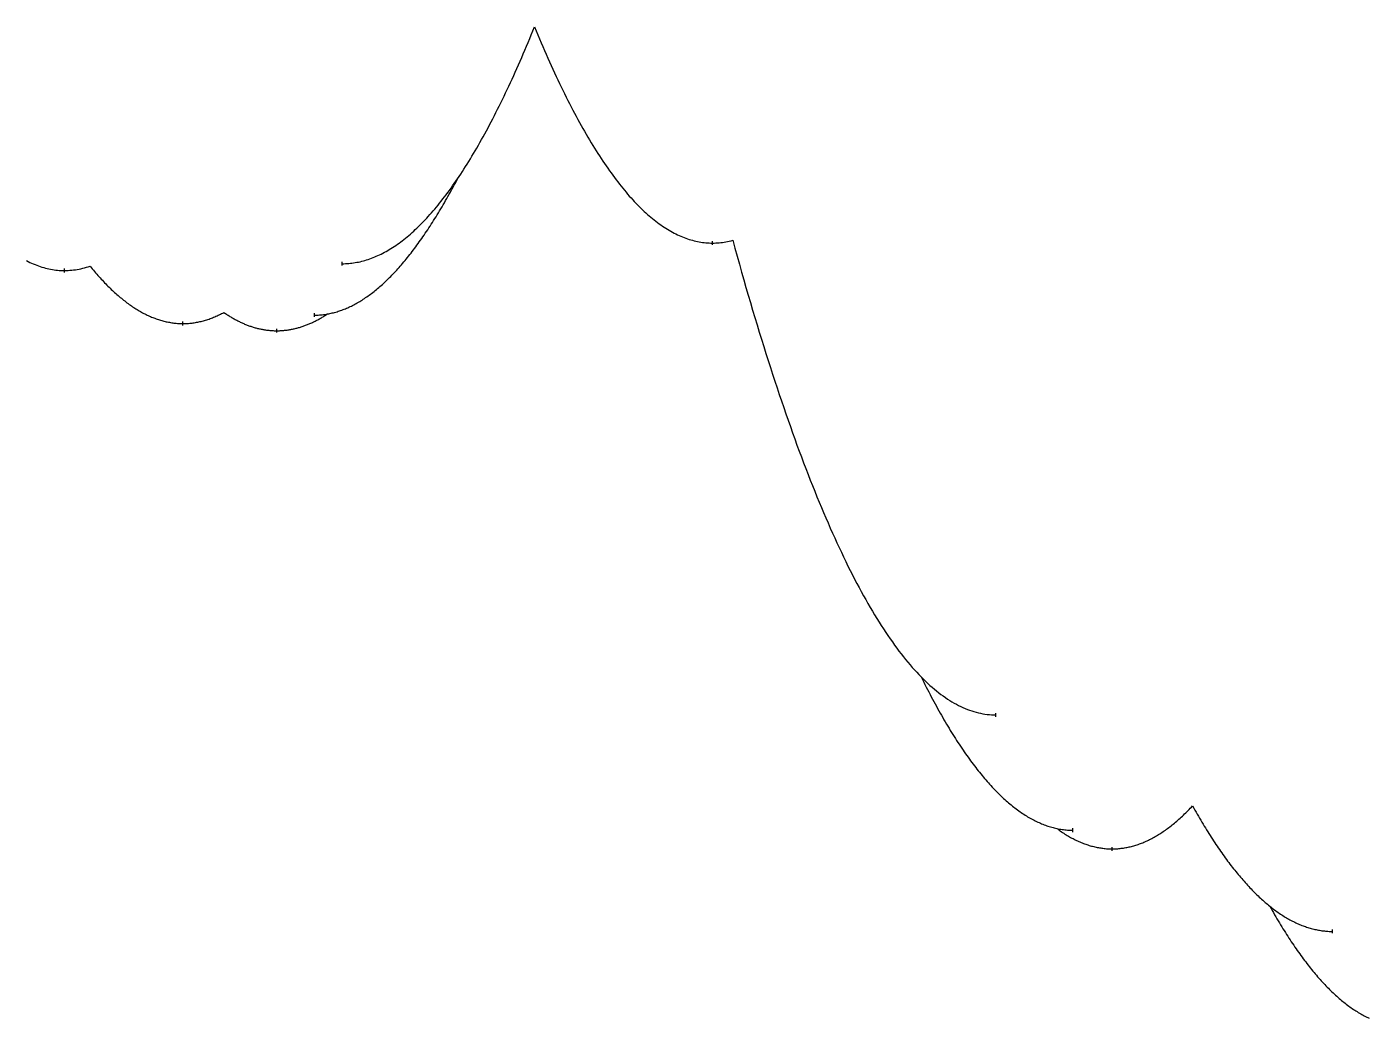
# Model space of a CAD drawing. Header units: metres. Extents: x -71 to 28195, y -4440 to 524.
# Drawn here: x 10682 to 14241, y -3382 to -752 of the extents above; entities that cross this region are included whole.
import ezdxf

# ---------------------------------------------------------------- set-up
doc = ezdxf.new("R2010")
doc.units = ezdxf.units.M
doc.layers.add('CATENARIES', color=7, linetype='Continuous')
doc.layers.add('CATENARY_VERTEX_TICKS', color=7, linetype='Continuous')

msp = doc.modelspace()

# ---------------------------------------------------------------- linework, layer by layer
at = {"layer": 'CATENARIES'}
for points in [[(11519.1, -1380.7, 0), (11523.4, -1380.6, 0), (11527.7, -1380.5, 0), (11532, -1380.3, 0), (11536.3, -1379.9, 0), (11540.6, -1379.5, 0), (11544.9, -1379.1, 0), (11549.2, -1378.5, 0), (11553.5, -1377.8, 0), (11557.8, -1377, 0), (11562.2, -1376.2, 0), (11566.5, -1375.3, 0), (11570.8, -1374.2, 0), (11575.1, -1373.1, 0), (11579.4, -1371.9, 0), (11583.7, -1370.6, 0), (11588, -1369.2, 0), (11592.3, -1367.8, 0), (11596.6, -1366.2, 0), (11600.9, -1364.6, 0), (11605.2, -1362.8, 0), (11609.5, -1361, 0), (11613.8, -1359.1, 0), (11618.2, -1357.1, 0), (11622.5, -1355, 0), (11626.8, -1352.8, 0), (11631.1, -1350.5, 0), (11635.4, -1348.1, 0), (11639.7, -1345.7, 0), (11644, -1343.2, 0), (11648.3, -1340.5, 0), (11652.6, -1337.8, 0), (11656.9, -1335, 0), (11661.2, -1332.1, 0), (11665.5, -1329.1, 0), (11669.8, -1326, 0), (11674.2, -1322.9, 0), (11678.5, -1319.6, 0), (11682.8, -1316.2, 0), (11687.1, -1312.8, 0), (11691.4, -1309.3, 0), (11695.7, -1305.7, 0), (11700, -1302, 0), (11704.3, -1298.2, 0), (11708.6, -1294.3, 0), (11712.9, -1290.3, 0), (11717.2, -1286.2, 0), (11721.5, -1282.1, 0), (11725.8, -1277.9, 0), (11730.2, -1273.5, 0), (11734.5, -1269.1, 0), (11738.8, -1264.6, 0), (11743.1, -1260, 0), (11747.4, -1255.3, 0), (11751.7, -1250.5, 0), (11756, -1245.6, 0), (11760.3, -1240.7, 0), (11764.6, -1235.6, 0), (11768.9, -1230.5, 0), (11773.2, -1225.3, 0), (11777.5, -1219.9, 0), (11781.8, -1214.5, 0), (11786.2, -1209, 0), (11790.5, -1203.4, 0), (11794.8, -1197.8, 0), (11799.1, -1192, 0), (11803.4, -1186.1, 0), (11807.7, -1180.2, 0), (11812, -1174.2, 0), (11816.3, -1168, 0), (11820.6, -1161.8, 0), (11824.9, -1155.5, 0), (11829.2, -1149.2, 0), (11833.4, -1142.8, 0), (11837.7, -1136.3, 0), (11841.9, -1129.7, 0), (11846.2, -1123, 0), (11850.5, -1116.3, 0), (11854.7, -1109.4, 0), (11859, -1102.5, 0), (11863.2, -1095.4, 0), (11867.5, -1088.3, 0), (11871.7, -1081.1, 0), (11876, -1073.8, 0), (11880.2, -1066.5, 0), (11884.5, -1059, 0), (11888.8, -1051.4, 0), (11893, -1043.8, 0), (11897.3, -1036.1, 0), (11901.5, -1028.2, 0), (11905.8, -1020.3, 0), (11910, -1012.3, 0), (11914.3, -1004.2, 0), (11918.5, -996.1, 0), (11922.8, -987.8, 0), (11927, -979.5, 0), (11931.3, -971, 0), (11935.6, -962.5, 0), (11939.8, -953.9, 0), (11944.1, -945.2, 0), (11948.3, -936.4, 0), (11952.6, -927.5, 0), (11956.8, -918.5, 0), (11961.1, -909.4, 0), (11965.3, -900.3, 0), (11969.6, -891, 0), (11973.9, -881.7, 0), (11978.1, -872.3, 0), (11982.4, -862.8, 0), (11986.6, -853.2, 0), (11990.9, -843.5, 0), (11995.1, -833.7, 0), (11999.4, -823.9, 0), (12003.6, -813.9, 0), (12007.9, -803.9, 0), (12012.2, -793.7, 0), (12016.4, -783.5, 0), (12020.7, -773.2, 0), (12024.9, -762.8, 0), (12029.2, -752.3, 0)], [(12029.2, -752.3, 0), (12033.6, -763, 0), (12038, -773.6, 0), (12042.4, -784.2, 0), (12046.8, -794.6, 0), (12051.2, -804.9, 0), (12055.7, -815.1, 0), (12060.1, -825.2, 0), (12064.5, -835.2, 0), (12068.9, -845.1, 0), (12073.3, -854.9, 0), (12077.7, -864.6, 0), (12082.1, -874.2, 0), (12086.6, -883.7, 0), (12091, -893.1, 0), (12095.4, -902.4, 0), (12099.8, -911.6, 0), (12104.2, -920.6, 0), (12108.6, -929.6, 0), (12113, -938.5, 0), (12117.4, -947.3, 0), (12121.9, -956, 0), (12126.3, -964.5, 0), (12130.7, -973, 0), (12135.1, -981.4, 0), (12139.5, -989.7, 0), (12143.9, -997.8, 0), (12148.3, -1005.9, 0), (12152.8, -1013.9, 0), (12157.2, -1021.7, 0), (12161.6, -1029.5, 0), (12166, -1037.2, 0), (12170.4, -1044.7, 0), (12174.8, -1052.2, 0), (12179.2, -1059.6, 0), (12183.7, -1066.8, 0), (12188.1, -1074, 0), (12192.5, -1081, 0), (12196.9, -1088, 0), (12201.3, -1094.9, 0), (12205.7, -1101.6, 0), (12210.1, -1108.3, 0), (12214.5, -1114.8, 0), (12219, -1121.3, 0), (12223.4, -1127.6, 0), (12227.8, -1133.9, 0), (12232.2, -1140, 0), (12236.6, -1146.1, 0), (12241, -1152, 0), (12245.4, -1157.9, 0), (12249.9, -1163.6, 0), (12254.3, -1169.3, 0), (12258.7, -1174.8, 0), (12263.1, -1180.3, 0), (12267.5, -1185.6, 0), (12271.9, -1190.9, 0), (12276.3, -1196, 0), (12280.7, -1201.1, 0), (12285.2, -1206, 0), (12289.6, -1210.9, 0), (12294, -1215.6, 0), (12298.4, -1220.2, 0), (12302.8, -1224.8, 0), (12307.2, -1229.2, 0), (12311.6, -1233.6, 0), (12316.1, -1237.8, 0), (12320.5, -1242, 0), (12324.9, -1246, 0), (12329.3, -1250, 0), (12333.7, -1253.8, 0), (12338.1, -1257.5, 0), (12342.5, -1261.2, 0), (12346.9, -1264.7, 0), (12351.4, -1268.2, 0), (12355.8, -1271.5, 0), (12360.2, -1274.8, 0), (12364.6, -1277.9, 0), (12369, -1280.9, 0), (12373.4, -1283.9, 0), (12377.8, -1286.7, 0), (12382.3, -1289.5, 0), (12386.7, -1292.1, 0), (12391.1, -1294.7, 0), (12395.5, -1297.1, 0), (12399.9, -1299.5, 0), (12404.3, -1301.7, 0), (12408.7, -1303.8, 0), (12413.2, -1305.9, 0), (12417.6, -1307.8, 0), (12422, -1309.7, 0), (12426.4, -1311.4, 0), (12430.8, -1313.1, 0), (12435.2, -1314.6, 0), (12439.6, -1316.1, 0), (12444, -1317.4, 0), (12448.5, -1318.6, 0), (12452.9, -1319.8, 0), (12457.3, -1320.8, 0), (12461.7, -1321.8, 0), (12466.1, -1322.6, 0), (12470.5, -1323.4, 0), (12474.9, -1324, 0), (12479.4, -1324.6, 0), (12483.8, -1325, 0), (12488.2, -1325.4, 0), (12492.6, -1325.6, 0), (12497, -1325.8, 0), (12501.4, -1325.8, 0), (12505.9, -1325.8, 0), (12510.3, -1325.6, 0), (12514.8, -1325.4, 0), (12519.3, -1325, 0), (12523.7, -1324.6, 0), (12528.2, -1324, 0), (12532.6, -1323.3, 0), (12537.1, -1322.6, 0), (12541.6, -1321.7, 0), (12546, -1320.7, 0), (12550.5, -1319.7, 0), (12554.9, -1318.5, 0)], [(11445.1, -1517, 0), (11448.6, -1517, 0), (11452.1, -1516.9, 0), (11455.6, -1516.8, 0), (11459, -1516.5, 0), (11462.5, -1516.3, 0), (11466, -1515.9, 0), (11469.5, -1515.5, 0), (11473, -1515.1, 0), (11476.4, -1514.6, 0), (11479.9, -1514, 0), (11483.1, -1513.4, 0), (11486.3, -1512.8, 0), (11489.4, -1512.1, 0), (11492.6, -1511.4, 0), (11495.7, -1510.6, 0), (11498.9, -1509.8, 0), (11502.1, -1508.9, 0), (11505.2, -1508, 0), (11508.4, -1507, 0), (11511.6, -1506, 0), (11514.7, -1504.9, 0), (11517.9, -1503.8, 0), (11521.1, -1502.6, 0), (11524.2, -1501.4, 0), (11527.4, -1500.1, 0), (11530.6, -1498.8, 0), (11533.7, -1497.4, 0), (11536.9, -1496, 0), (11540.1, -1494.5, 0), (11543.2, -1493, 0), (11546.4, -1491.4, 0), (11549.6, -1489.8, 0), (11552.7, -1488.1, 0), (11555.9, -1486.4, 0), (11559, -1484.6, 0), (11562.2, -1482.8, 0), (11565.4, -1480.9, 0), (11568.5, -1478.9, 0), (11571.7, -1477, 0), (11574.9, -1474.9, 0), (11578, -1472.9, 0), (11581.2, -1470.7, 0), (11584.4, -1468.6, 0), (11587.5, -1466.3, 0), (11590.7, -1464, 0), (11593.9, -1461.7, 0), (11597, -1459.3, 0), (11600.2, -1456.9, 0), (11603.4, -1454.4, 0), (11606.5, -1451.9, 0), (11609.7, -1449.3, 0), (11612.9, -1446.7, 0), (11616, -1444, 0), (11619.2, -1441.3, 0), (11622.4, -1438.5, 0), (11625.5, -1435.7, 0), (11628.7, -1432.8, 0), (11631.8, -1429.8, 0), (11635, -1426.9, 0), (11638.2, -1423.8, 0), (11641.3, -1420.7, 0), (11644.5, -1417.6, 0), (11647.7, -1414.4, 0), (11650.8, -1411.2, 0), (11654, -1407.9, 0), (11657.2, -1404.6, 0), (11660.3, -1401.2, 0), (11663.5, -1397.7, 0), (11666.7, -1394.3, 0), (11669.8, -1390.7, 0), (11673, -1387.1, 0), (11676.2, -1383.5, 0), (11679.3, -1379.8, 0), (11682.5, -1376.1, 0), (11685.7, -1372.3, 0), (11688.8, -1368.4, 0), (11692, -1364.6, 0), (11695.1, -1360.6, 0), (11698.3, -1356.6, 0), (11701.5, -1352.6, 0), (11704.6, -1348.5, 0), (11707.8, -1344.3, 0), (11711, -1340.2, 0), (11714.1, -1335.9, 0), (11717.3, -1331.6, 0), (11720.5, -1327.3, 0), (11723.6, -1322.9, 0), (11726.8, -1318.4, 0), (11730, -1313.9, 0), (11733.1, -1309.4, 0), (11736.3, -1304.8, 0), (11739.5, -1300.1, 0), (11742.6, -1295.4, 0), (11745.8, -1290.7, 0), (11749, -1285.9, 0), (11752.1, -1281.1, 0), (11755.3, -1276.2, 0), (11758.5, -1271.2, 0), (11761.6, -1266.2, 0), (11764.8, -1261.1, 0), (11767.9, -1256, 0), (11771.1, -1250.9, 0), (11774.3, -1245.7, 0), (11777.4, -1240.4, 0), (11780.6, -1235.1, 0), (11783.8, -1229.8, 0), (11786.9, -1224.4, 0), (11790.1, -1218.9, 0), (11793.3, -1213.4, 0), (11796.4, -1207.8, 0), (11799.6, -1202.2, 0), (11802.8, -1196.6, 0), (11805.9, -1190.8, 0), (11809.1, -1185.1, 0), (11812.3, -1179.3, 0), (11815.4, -1173.4, 0), (11818.6, -1167.5, 0), (11821.8, -1161.5, 0), (11824.9, -1155.5, 0)], [(12554.9, -1318.5, 0), (12560.8, -1339.8, 0), (12566.7, -1361, 0), (12572.6, -1381.9, 0), (12578.5, -1402.7, 0), (12584.3, -1423.3, 0), (12590.2, -1443.7, 0), (12596.1, -1463.9, 0), (12602, -1483.9, 0), (12607.9, -1503.8, 0), (12613.8, -1523.4, 0), (12619.6, -1542.9, 0), (12625.5, -1562.2, 0), (12631.4, -1581.3, 0), (12637.3, -1600.2, 0), (12643.2, -1618.9, 0), (12649, -1637.5, 0), (12654.9, -1655.8, 0), (12660.8, -1674, 0), (12666.7, -1692, 0), (12672.6, -1709.8, 0), (12678.5, -1727.4, 0), (12684.3, -1744.8, 0), (12690.2, -1762, 0), (12696.1, -1779.1, 0), (12702, -1796, 0), (12707.9, -1812.7, 0), (12713.8, -1829.2, 0), (12719.6, -1845.5, 0), (12725.5, -1861.7, 0), (12731.4, -1877.6, 0), (12737.3, -1893.4, 0), (12743.2, -1909, 0), (12749, -1924.4, 0), (12754.9, -1939.6, 0), (12760.8, -1954.7, 0), (12766.7, -1969.5, 0), (12772.6, -1984.2, 0), (12778.5, -1998.7, 0), (12784.3, -2013, 0), (12790.2, -2027.2, 0), (12796.1, -2041.1, 0), (12802, -2054.9, 0), (12807.9, -2068.5, 0), (12813.8, -2081.9, 0), (12819.6, -2095.1, 0), (12825.5, -2108.2, 0), (12831.4, -2121, 0), (12837.3, -2133.7, 0), (12843.2, -2146.2, 0), (12849, -2158.6, 0), (12854.9, -2170.7, 0), (12860.8, -2182.7, 0), (12866.7, -2194.4, 0), (12872.6, -2206.1, 0), (12878.5, -2217.5, 0), (12884.3, -2228.7, 0), (12890.2, -2239.8, 0), (12896.1, -2250.7, 0), (12902, -2261.4, 0), (12907.9, -2271.9, 0), (12913.8, -2282.2, 0), (12919.6, -2292.4, 0), (12925.5, -2302.4, 0), (12931.4, -2312.2, 0), (12937.3, -2321.8, 0), (12943.2, -2331.3, 0), (12949, -2340.5, 0), (12954.9, -2349.6, 0), (12960.8, -2358.6, 0), (12966.7, -2367.3, 0), (12972.6, -2375.8, 0), (12978.5, -2384.2, 0), (12984.3, -2392.4, 0), (12990.2, -2400.4, 0), (12996.1, -2408.3, 0), (13002, -2415.9, 0), (13007.9, -2423.4, 0), (13013.8, -2430.7, 0), (13019.6, -2437.9, 0), (13025.5, -2444.8, 0), (13031.4, -2451.6, 0), (13037.3, -2458.2, 0), (13043.2, -2464.6, 0), (13049, -2470.8, 0), (13054.9, -2476.9, 0), (13060.8, -2482.7, 0), (13066.6, -2488.4, 0), (13072.4, -2493.9, 0), (13078.3, -2499.2, 0), (13084.1, -2504.4, 0), (13090, -2509.3, 0), (13095.8, -2514.1, 0), (13101.6, -2518.7, 0), (13107.5, -2523.2, 0), (13113.3, -2527.4, 0), (13119.2, -2531.5, 0), (13125, -2535.5, 0), (13130.8, -2539.2, 0), (13136.7, -2542.8, 0), (13142.5, -2546.2, 0), (13148.3, -2549.4, 0), (13154.2, -2552.4, 0), (13160, -2555.3, 0), (13165.9, -2558, 0), (13171.7, -2560.5, 0), (13177.5, -2562.9, 0), (13183.4, -2565.1, 0), (13189.2, -2567.1, 0), (13195.1, -2568.9, 0), (13200.9, -2570.6, 0), (13206.7, -2572, 0), (13212.6, -2573.3, 0), (13218.4, -2574.5, 0), (13224.2, -2575.4, 0), (13230.1, -2576.2, 0), (13235.9, -2576.8, 0), (13241.8, -2577.3, 0), (13247.6, -2577.5, 0), (13253.4, -2577.6, 0)], [(10681.1, -1372.6, 0), (10685.7, -1374.9, 0), (10690.3, -1377.1, 0), (10694.9, -1379.2, 0), (10699.5, -1381.2, 0), (10704.1, -1383.1, 0), (10708.7, -1384.9, 0), (10713.3, -1386.6, 0), (10717.9, -1388.2, 0), (10722.5, -1389.6, 0), (10727.1, -1391, 0), (10731.6, -1392.2, 0), (10736.2, -1393.4, 0), (10740.8, -1394.4, 0), (10745.4, -1395.3, 0), (10750, -1396.1, 0), (10754.6, -1396.8, 0), (10759.2, -1397.4, 0), (10763.8, -1397.9, 0), (10768.4, -1398.3, 0), (10773, -1398.6, 0), (10777.6, -1398.7, 0), (10782.2, -1398.8, 0), (10787, -1398.7, 0), (10791.8, -1398.5, 0), (10796.7, -1398.2, 0), (10801.5, -1397.8, 0), (10806.4, -1397.3, 0), (10811.2, -1396.6, 0), (10816, -1395.8, 0), (10820.9, -1394.9, 0), (10825.7, -1393.9, 0), (10830.6, -1392.8, 0), (10835.4, -1391.5, 0), (10840.2, -1390.1, 0), (10845.1, -1388.6, 0), (10849.9, -1387, 0)], [(10849.9, -1387, 0), (10852.9, -1390.7, 0), (10855.9, -1394.3, 0), (10858.8, -1397.8, 0), (10861.8, -1401.4, 0), (10864.8, -1404.8, 0), (10867.7, -1408.3, 0), (10870.7, -1411.7, 0), (10873.7, -1415, 0), (10876.7, -1418.3, 0), (10879.6, -1421.6, 0), (10882.6, -1424.8, 0), (10885.6, -1427.9, 0), (10888.5, -1431, 0), (10891.5, -1434.1, 0), (10894.5, -1437.2, 0), (10897.5, -1440.1, 0), (10900.4, -1443.1, 0), (10903.4, -1446, 0), (10906.4, -1448.8, 0), (10909.3, -1451.7, 0), (10912.3, -1454.4, 0), (10915.3, -1457.1, 0), (10918.3, -1459.8, 0), (10921.2, -1462.5, 0), (10924.2, -1465, 0), (10927.2, -1467.6, 0), (10930.1, -1470.1, 0), (10933.1, -1472.5, 0), (10936.1, -1475, 0), (10939, -1477.3, 0), (10942, -1479.6, 0), (10945, -1481.9, 0), (10948, -1484.2, 0), (10950.9, -1486.3, 0), (10953.9, -1488.5, 0), (10956.9, -1490.6, 0), (10959.8, -1492.7, 0), (10962.8, -1494.7, 0), (10965.8, -1496.6, 0), (10968.8, -1498.6, 0), (10971.7, -1500.4, 0), (10974.7, -1502.3, 0), (10977.7, -1504.1, 0), (10980.6, -1505.8, 0), (10983.6, -1507.5, 0), (10986.6, -1509.2, 0), (10989.6, -1510.8, 0), (10992.5, -1512.4, 0), (10995.5, -1513.9, 0), (10998.5, -1515.4, 0), (11001.4, -1516.8, 0), (11004.4, -1518.2, 0), (11007.4, -1519.5, 0), (11010.4, -1520.8, 0), (11013.3, -1522.1, 0), (11016.3, -1523.3, 0), (11019.3, -1524.5, 0), (11022.2, -1525.6, 0), (11025.2, -1526.7, 0), (11028.2, -1527.7, 0), (11031.2, -1528.7, 0), (11034.1, -1529.7, 0), (11037.1, -1530.6, 0), (11040.1, -1531.5, 0), (11043, -1532.3, 0), (11046, -1533, 0), (11049, -1533.8, 0), (11051.9, -1534.5, 0), (11054.9, -1535.1, 0), (11057.9, -1535.7, 0), (11060.9, -1536.2, 0), (11063.8, -1536.8, 0), (11066.8, -1537.2, 0), (11069.8, -1537.6, 0), (11072.7, -1538, 0), (11075.7, -1538.3, 0), (11078.7, -1538.6, 0), (11081.7, -1538.9, 0), (11084.6, -1539.1, 0), (11087.6, -1539.2, 0), (11090.6, -1539.3, 0), (11093.5, -1539.4, 0), (11096.5, -1539.4, 0), (11099.5, -1539.4, 0), (11102.5, -1539.3, 0), (11105.5, -1539.2, 0), (11108.6, -1539.1, 0), (11111.6, -1538.9, 0), (11114.6, -1538.6, 0), (11117.6, -1538.3, 0), (11120.6, -1538, 0), (11123.6, -1537.6, 0), (11126.6, -1537.2, 0), (11129.6, -1536.7, 0), (11132.6, -1536.2, 0), (11135.7, -1535.6, 0), (11138.7, -1535, 0), (11141.7, -1534.3, 0), (11144.7, -1533.6, 0), (11147.7, -1532.9, 0), (11150.7, -1532.1, 0), (11153.7, -1531.2, 0), (11156.7, -1530.3, 0), (11159.8, -1529.4, 0), (11162.8, -1528.4, 0), (11165.8, -1527.4, 0), (11168.8, -1526.4, 0), (11171.8, -1525.2, 0), (11174.8, -1524.1, 0), (11177.8, -1522.9, 0), (11180.8, -1521.6, 0), (11183.8, -1520.3, 0), (11186.9, -1519, 0), (11189.9, -1517.6, 0), (11192.9, -1516.2, 0), (11195.9, -1514.7, 0), (11198.9, -1513.2, 0), (11201.9, -1511.6, 0), (11204.9, -1510, 0)], [(11204.9, -1510, 0), (11207.2, -1511.6, 0), (11209.5, -1513.1, 0), (11211.8, -1514.7, 0), (11214.1, -1516.2, 0), (11216.4, -1517.6, 0), (11218.7, -1519.1, 0), (11221, -1520.5, 0), (11223.3, -1521.9, 0), (11225.6, -1523.3, 0), (11227.9, -1524.6, 0), (11230.2, -1525.9, 0), (11232.6, -1527.2, 0), (11234.9, -1528.5, 0), (11237.2, -1529.7, 0), (11239.5, -1530.9, 0), (11241.8, -1532.1, 0), (11244.1, -1533.3, 0), (11246.4, -1534.4, 0), (11248.7, -1535.5, 0), (11251, -1536.6, 0), (11253.3, -1537.7, 0), (11255.6, -1538.7, 0), (11257.9, -1539.7, 0), (11260.2, -1540.7, 0), (11262.5, -1541.6, 0), (11264.8, -1542.5, 0), (11267.1, -1543.4, 0), (11269.4, -1544.3, 0), (11271.7, -1545.2, 0), (11274, -1546, 0), (11276.3, -1546.8, 0), (11278.6, -1547.5, 0), (11280.9, -1548.3, 0), (11283.2, -1549, 0), (11285.5, -1549.7, 0), (11287.8, -1550.4, 0), (11290.1, -1551, 0), (11292.4, -1551.6, 0), (11294.7, -1552.2, 0), (11297, -1552.8, 0), (11299.3, -1553.3, 0), (11301.6, -1553.8, 0), (11303.9, -1554.3, 0), (11306.2, -1554.7, 0), (11308.5, -1555.2, 0), (11310.8, -1555.6, 0), (11313.1, -1555.9, 0), (11315.4, -1556.3, 0), (11317.7, -1556.6, 0), (11320, -1556.9, 0), (11322.4, -1557.2, 0), (11324.7, -1557.4, 0), (11327, -1557.7, 0), (11329.3, -1557.9, 0), (11331.6, -1558, 0), (11333.9, -1558.2, 0), (11336.2, -1558.3, 0), (11338.5, -1558.4, 0), (11340.8, -1558.5, 0), (11343.1, -1558.5, 0), (11345.4, -1558.5, 0), (11347.7, -1558.5, 0), (11350, -1558.5, 0), (11352.3, -1558.4, 0), (11354.7, -1558.3, 0), (11357, -1558.2, 0), (11359.3, -1558, 0), (11361.6, -1557.9, 0), (11363.9, -1557.7, 0), (11366.3, -1557.4, 0), (11368.6, -1557.2, 0), (11370.9, -1556.9, 0), (11373.2, -1556.6, 0), (11375.5, -1556.3, 0), (11377.9, -1555.9, 0), (11380.2, -1555.5, 0), (11382.5, -1555.1, 0), (11384.8, -1554.7, 0), (11387.1, -1554.2, 0), (11389.5, -1553.7, 0), (11391.8, -1553.2, 0), (11394.1, -1552.7, 0), (11396.4, -1552.1, 0), (11398.7, -1551.5, 0), (11401.1, -1550.9, 0), (11403.4, -1550.2, 0), (11405.7, -1549.6, 0), (11408, -1548.9, 0), (11410.3, -1548.1, 0), (11412.6, -1547.4, 0), (11415, -1546.6, 0), (11417.3, -1545.8, 0), (11419.6, -1545, 0), (11421.9, -1544.1, 0), (11424.2, -1543.2, 0), (11426.6, -1542.3, 0), (11428.9, -1541.4, 0), (11431.2, -1540.4, 0), (11433.5, -1539.4, 0), (11435.8, -1538.4, 0), (11438.2, -1537.3, 0), (11440.5, -1536.3, 0), (11442.8, -1535.2, 0), (11445.1, -1534, 0), (11447.4, -1532.9, 0), (11449.8, -1531.7, 0), (11452.1, -1530.5, 0), (11454.4, -1529.3, 0), (11456.7, -1528, 0), (11459, -1526.7, 0), (11461.4, -1525.4, 0), (11463.7, -1524.1, 0), (11466, -1522.7, 0), (11468.3, -1521.3, 0), (11470.6, -1519.9, 0), (11473, -1518.5, 0), (11475.3, -1517, 0), (11477.6, -1515.5, 0), (11479.9, -1514, 0)], [(13054.9, -2476.9, 0), (13058.3, -2483.7, 0), (13061.7, -2490.4, 0), (13065, -2497.1, 0), (13068.4, -2503.7, 0), (13071.8, -2510.3, 0), (13075.1, -2516.8, 0), (13078.5, -2523.3, 0), (13081.8, -2529.7, 0), (13085.2, -2536, 0), (13088.6, -2542.3, 0), (13091.9, -2548.5, 0), (13095.3, -2554.7, 0), (13098.7, -2560.8, 0), (13102, -2566.8, 0), (13105.4, -2572.8, 0), (13108.8, -2578.7, 0), (13112.1, -2584.6, 0), (13115.5, -2590.4, 0), (13118.9, -2596.2, 0), (13122.2, -2601.9, 0), (13125.6, -2607.5, 0), (13128.9, -2613.1, 0), (13132.3, -2618.6, 0), (13135.7, -2624.1, 0), (13139, -2629.5, 0), (13142.4, -2634.9, 0), (13145.8, -2640.2, 0), (13149.1, -2645.4, 0), (13152.5, -2650.6, 0), (13155.9, -2655.7, 0), (13159.2, -2660.8, 0), (13162.6, -2665.8, 0), (13166, -2670.8, 0), (13169.3, -2675.6, 0), (13172.7, -2680.5, 0), (13176, -2685.3, 0), (13179.4, -2690, 0), (13182.8, -2694.7, 0), (13186.1, -2699.3, 0), (13189.5, -2703.8, 0), (13192.9, -2708.3, 0), (13196.2, -2712.8, 0), (13199.6, -2717.1, 0), (13203, -2721.5, 0), (13206.3, -2725.7, 0), (13209.7, -2729.9, 0), (13213.1, -2734.1, 0), (13216.4, -2738.2, 0), (13219.8, -2742.2, 0), (13223.1, -2746.2, 0), (13226.5, -2750.1, 0), (13229.9, -2754, 0), (13233.2, -2757.8, 0), (13236.6, -2761.6, 0), (13240, -2765.3, 0), (13243.3, -2768.9, 0), (13246.7, -2772.5, 0), (13250.1, -2776, 0), (13253.4, -2779.5, 0), (13256.8, -2782.9, 0), (13260.2, -2786.2, 0), (13263.5, -2789.5, 0), (13266.9, -2792.8, 0), (13270.3, -2796, 0), (13273.6, -2799.1, 0), (13277, -2802.1, 0), (13280.3, -2805.2, 0), (13283.7, -2808.1, 0), (13287.1, -2811, 0), (13290.4, -2813.9, 0), (13293.8, -2816.6, 0), (13297.2, -2819.4, 0), (13300.5, -2822, 0), (13303.9, -2824.6, 0), (13307.3, -2827.2, 0), (13310.6, -2829.7, 0), (13314, -2832.1, 0), (13317.4, -2834.5, 0), (13320.7, -2836.9, 0), (13324.1, -2839.1, 0), (13327.4, -2841.3, 0), (13330.8, -2843.5, 0), (13334.2, -2845.6, 0), (13337.5, -2847.7, 0), (13340.9, -2849.6, 0), (13344.3, -2851.6, 0), (13347.6, -2853.4, 0), (13351, -2855.3, 0), (13354.4, -2857, 0), (13357.7, -2858.7, 0), (13361.1, -2860.4, 0), (13364.5, -2862, 0), (13367.8, -2863.5, 0), (13371.2, -2865, 0), (13374.5, -2866.4, 0), (13377.9, -2867.8, 0), (13381.3, -2869.1, 0), (13384.6, -2870.3, 0), (13388, -2871.5, 0), (13391.4, -2872.6, 0), (13394.7, -2873.7, 0), (13398.1, -2874.7, 0), (13401.5, -2875.7, 0), (13404.8, -2876.6, 0), (13408.2, -2877.5, 0), (13411.6, -2878.3, 0), (13414.9, -2879, 0), (13418.4, -2879.7, 0), (13421.9, -2880.4, 0), (13425.4, -2880.9, 0), (13429, -2881.5, 0), (13432.5, -2881.9, 0), (13436, -2882.3, 0), (13439.5, -2882.7, 0), (13443, -2883, 0), (13446.5, -2883.2, 0), (13450, -2883.3, 0), (13453.5, -2883.4, 0), (13457, -2883.4, 0)], [(13414.9, -2879, 0), (13418, -2881.2, 0), (13421, -2883.4, 0), (13424.1, -2885.5, 0), (13427.2, -2887.6, 0), (13430.2, -2889.7, 0), (13433.3, -2891.7, 0), (13436.3, -2893.6, 0), (13439.4, -2895.5, 0), (13442.5, -2897.4, 0), (13445.5, -2899.2, 0), (13448.6, -2900.9, 0), (13451.6, -2902.7, 0), (13454.7, -2904.3, 0), (13457.8, -2905.9, 0), (13460.8, -2907.5, 0), (13463.9, -2909, 0), (13466.9, -2910.5, 0), (13470, -2911.9, 0), (13473, -2913.3, 0), (13476.1, -2914.7, 0), (13479.2, -2916, 0), (13482.2, -2917.2, 0), (13485.3, -2918.4, 0), (13488.3, -2919.6, 0), (13491.4, -2920.7, 0), (13494.5, -2921.7, 0), (13497.5, -2922.7, 0), (13500.6, -2923.7, 0), (13503.6, -2924.6, 0), (13506.7, -2925.5, 0), (13509.8, -2926.3, 0), (13512.8, -2927.1, 0), (13515.9, -2927.8, 0), (13518.9, -2928.5, 0), (13522, -2929.1, 0), (13525.1, -2929.7, 0), (13528.1, -2930.2, 0), (13531.2, -2930.7, 0), (13534.2, -2931.2, 0), (13537.3, -2931.6, 0), (13540.4, -2931.9, 0), (13543.4, -2932.2, 0), (13546.5, -2932.5, 0), (13549.5, -2932.7, 0), (13552.6, -2932.9, 0), (13555.6, -2933, 0), (13558.7, -2933, 0), (13561.8, -2933.1, 0), (13564.8, -2933, 0), (13567.8, -2933, 0), (13570.8, -2932.9, 0), (13573.8, -2932.7, 0), (13576.8, -2932.5, 0), (13579.8, -2932.2, 0), (13582.8, -2932, 0), (13585.8, -2931.6, 0), (13588.8, -2931.2, 0), (13591.8, -2930.8, 0), (13594.8, -2930.3, 0), (13597.8, -2929.8, 0), (13600.8, -2929.2, 0), (13603.8, -2928.6, 0), (13606.8, -2928, 0), (13609.8, -2927.3, 0), (13612.8, -2926.5, 0), (13615.8, -2925.7, 0), (13618.8, -2924.9, 0), (13621.8, -2924, 0), (13624.8, -2923.1, 0), (13627.8, -2922.1, 0), (13630.8, -2921.1, 0), (13633.8, -2920.1, 0), (13636.8, -2918.9, 0), (13639.8, -2917.8, 0), (13642.8, -2916.6, 0), (13645.8, -2915.4, 0), (13648.8, -2914.1, 0), (13651.8, -2912.7, 0), (13654.8, -2911.4, 0), (13657.8, -2909.9, 0), (13660.8, -2908.5, 0), (13663.8, -2906.9, 0), (13666.8, -2905.4, 0), (13669.8, -2903.8, 0), (13672.8, -2902.1, 0), (13675.8, -2900.4, 0), (13678.9, -2898.7, 0), (13681.9, -2896.9, 0), (13684.9, -2895.1, 0), (13687.9, -2893.2, 0), (13690.9, -2891.3, 0), (13693.9, -2889.3, 0), (13696.9, -2887.3, 0), (13699.9, -2885.3, 0), (13702.9, -2883.1, 0), (13705.9, -2881, 0), (13708.9, -2878.8, 0), (13711.9, -2876.6, 0), (13714.9, -2874.3, 0), (13717.9, -2872, 0), (13720.9, -2869.6, 0), (13723.9, -2867.2, 0), (13726.9, -2864.7, 0), (13729.9, -2862.2, 0), (13732.9, -2859.6, 0), (13735.9, -2857, 0), (13738.9, -2854.4, 0), (13741.9, -2851.7, 0), (13744.9, -2849, 0), (13747.9, -2846.2, 0), (13750.9, -2843.4, 0), (13753.9, -2840.5, 0), (13756.9, -2837.6, 0), (13759.9, -2834.6, 0), (13762.9, -2831.6, 0), (13765.9, -2828.5, 0), (13768.9, -2825.4, 0), (13771.9, -2822.3, 0), (13774.9, -2819.1, 0)], [(13774.9, -2819.1, 0), (13778, -2824.7, 0), (13781.1, -2830.2, 0), (13784.2, -2835.6, 0), (13787.3, -2841, 0), (13790.5, -2846.4, 0), (13793.6, -2851.7, 0), (13796.7, -2857, 0), (13799.8, -2862.2, 0), (13802.9, -2867.4, 0), (13806, -2872.5, 0), (13809.1, -2877.6, 0), (13812.2, -2882.7, 0), (13815.3, -2887.6, 0), (13818.4, -2892.6, 0), (13821.5, -2897.5, 0), (13824.6, -2902.3, 0), (13827.7, -2907.1, 0), (13830.8, -2911.9, 0), (13833.9, -2916.6, 0), (13837, -2921.3, 0), (13840.1, -2925.9, 0), (13843.3, -2930.5, 0), (13846.4, -2935, 0), (13849.5, -2939.5, 0), (13852.6, -2943.9, 0), (13855.7, -2948.3, 0), (13858.8, -2952.6, 0), (13861.9, -2956.9, 0), (13865, -2961.1, 0), (13868.1, -2965.3, 0), (13871.2, -2969.5, 0), (13874.3, -2973.6, 0), (13877.4, -2977.6, 0), (13880.5, -2981.6, 0), (13883.6, -2985.6, 0), (13886.7, -2989.5, 0), (13889.8, -2993.4, 0), (13893, -2997.2, 0), (13896.1, -3001, 0), (13899.2, -3004.7, 0), (13902.3, -3008.4, 0), (13905.4, -3012, 0), (13908.5, -3015.6, 0), (13911.6, -3019.1, 0), (13914.7, -3022.6, 0), (13917.8, -3026.1, 0), (13920.9, -3029.5, 0), (13924, -3032.8, 0), (13927.1, -3036.1, 0), (13930.2, -3039.4, 0), (13933.3, -3042.6, 0), (13936.4, -3045.8, 0), (13939.5, -3048.9, 0), (13942.6, -3052, 0), (13945.8, -3055, 0), (13948.9, -3058, 0), (13952, -3060.9, 0), (13955.1, -3063.8, 0), (13958.2, -3066.6, 0), (13961.3, -3069.4, 0), (13964.4, -3072.2, 0), (13967.5, -3074.9, 0), (13970.6, -3077.5, 0), (13973.7, -3080.1, 0), (13976.8, -3082.7, 0), (13979.9, -3085.2, 0), (13983.1, -3087.7, 0), (13986.2, -3090.1, 0), (13989.4, -3092.6, 0), (13992.5, -3094.9, 0), (13995.6, -3097.2, 0), (13998.8, -3099.5, 0), (14001.9, -3101.7, 0), (14005.1, -3103.9, 0), (14008.2, -3106, 0), (14011.4, -3108, 0), (14014.5, -3110.1, 0), (14017.7, -3112, 0), (14020.8, -3114, 0), (14023.9, -3115.8, 0), (14027.1, -3117.7, 0), (14030.2, -3119.5, 0), (14033.4, -3121.2, 0), (14036.5, -3122.9, 0), (14039.7, -3124.5, 0), (14042.8, -3126.1, 0), (14046, -3127.7, 0), (14049.1, -3129.2, 0), (14052.3, -3130.6, 0), (14055.4, -3132, 0), (14058.5, -3133.4, 0), (14061.7, -3134.7, 0), (14064.8, -3135.9, 0), (14068, -3137.1, 0), (14071.1, -3138.3, 0), (14074.3, -3139.4, 0), (14077.4, -3140.5, 0), (14080.6, -3141.5, 0), (14083.7, -3142.5, 0), (14086.8, -3143.4, 0), (14090, -3144.3, 0), (14093.1, -3145.1, 0), (14096.3, -3145.9, 0), (14099.4, -3146.7, 0), (14102.6, -3147.3, 0), (14105.7, -3148, 0), (14108.9, -3148.6, 0), (14112, -3149.1, 0), (14115.1, -3149.6, 0), (14118.3, -3150.1, 0), (14121.4, -3150.5, 0), (14124.6, -3150.8, 0), (14127.7, -3151.1, 0), (14130.9, -3151.4, 0), (14134, -3151.6, 0), (14137.2, -3151.8, 0), (14140.3, -3151.9, 0), (14143.4, -3152, 0), (14146.6, -3152, 0)], [(13979.9, -3085.2, 0), (13983.1, -3090.9, 0), (13986.3, -3096.5, 0), (13989.4, -3102.1, 0), (13992.6, -3107.6, 0), (13995.8, -3113, 0), (13999, -3118.5, 0), (14002.1, -3123.8, 0), (14005.3, -3129.1, 0), (14008.5, -3134.4, 0), (14011.6, -3139.6, 0), (14014.8, -3144.8, 0), (14018, -3149.9, 0), (14021.2, -3154.9, 0), (14024.3, -3159.9, 0), (14027.5, -3164.9, 0), (14030.7, -3169.8, 0), (14033.8, -3174.6, 0), (14037, -3179.4, 0), (14040.2, -3184.2, 0), (14043.4, -3188.9, 0), (14046.5, -3193.5, 0), (14049.7, -3198.1, 0), (14052.9, -3202.7, 0), (14056, -3207.2, 0), (14059.2, -3211.6, 0), (14062.4, -3216, 0), (14065.6, -3220.3, 0), (14068.7, -3224.6, 0), (14071.9, -3228.9, 0), (14075.1, -3233.1, 0), (14078.3, -3237.2, 0), (14081.4, -3241.3, 0), (14084.6, -3245.3, 0), (14087.8, -3249.3, 0), (14090.9, -3253.2, 0), (14094.1, -3257.1, 0), (14097.3, -3260.9, 0), (14100.5, -3264.7, 0), (14103.6, -3268.4, 0), (14106.8, -3272.1, 0), (14110, -3275.8, 0), (14113.1, -3279.3, 0), (14116.3, -3282.9, 0), (14119.5, -3286.3, 0), (14122.7, -3289.7, 0), (14125.8, -3293.1, 0), (14129, -3296.4, 0), (14132.2, -3299.7, 0), (14135.3, -3302.9, 0), (14138.5, -3306.1, 0), (14141.7, -3309.2, 0), (14144.9, -3312.3, 0), (14148, -3315.3, 0), (14151.2, -3318.3, 0), (14154.4, -3321.2, 0), (14157.6, -3324, 0), (14160.7, -3326.8, 0), (14163.9, -3329.6, 0), (14167.1, -3332.3, 0), (14170.2, -3335, 0), (14173.4, -3337.6, 0), (14176.6, -3340.1, 0), (14179.8, -3342.7, 0), (14182.9, -3345.1, 0), (14186.1, -3347.5, 0), (14189.3, -3349.9, 0), (14192.4, -3352.2, 0), (14195.6, -3354.4, 0), (14198.8, -3356.6, 0), (14202, -3358.8, 0), (14205.1, -3360.9, 0), (14208.3, -3362.9, 0), (14211.5, -3364.9, 0), (14214.6, -3366.9, 0), (14217.8, -3368.8, 0), (14221, -3370.6, 0), (14224.2, -3372.4, 0), (14227.3, -3374.2, 0), (14230.5, -3375.9, 0), (14233.7, -3377.5, 0), (14236.9, -3379.1, 0), (14240, -3380.7, 0), (14243.2, -3382.2, 0)]]:
    msp.add_polyline3d(points, dxfattribs=at)
at = {"layer": 'CATENARY_VERTEX_TICKS'}
for p, q in [((12501.4, -1330.8), (12501.4, -1320.8)), ((11519.1, -1385.7), (11519.1, -1375.7)), ((10782.2, -1403.8), (10782.2, -1393.8)), ((11445.1, -1522), (11445.1, -1512)), ((11096.5, -1544.4), (11096.5, -1534.4)), ((11345.4, -1563.5), (11345.4, -1553.5)), ((13253.4, -2582.6), (13253.4, -2572.6)), ((13457, -2888.4), (13457, -2878.4)), ((13561.8, -2938.1), (13561.8, -2928.1)), ((14146.6, -3157), (14146.6, -3147))]:
    msp.add_line(p, q, dxfattribs=at)

doc.saveas('drawing.dxf')
